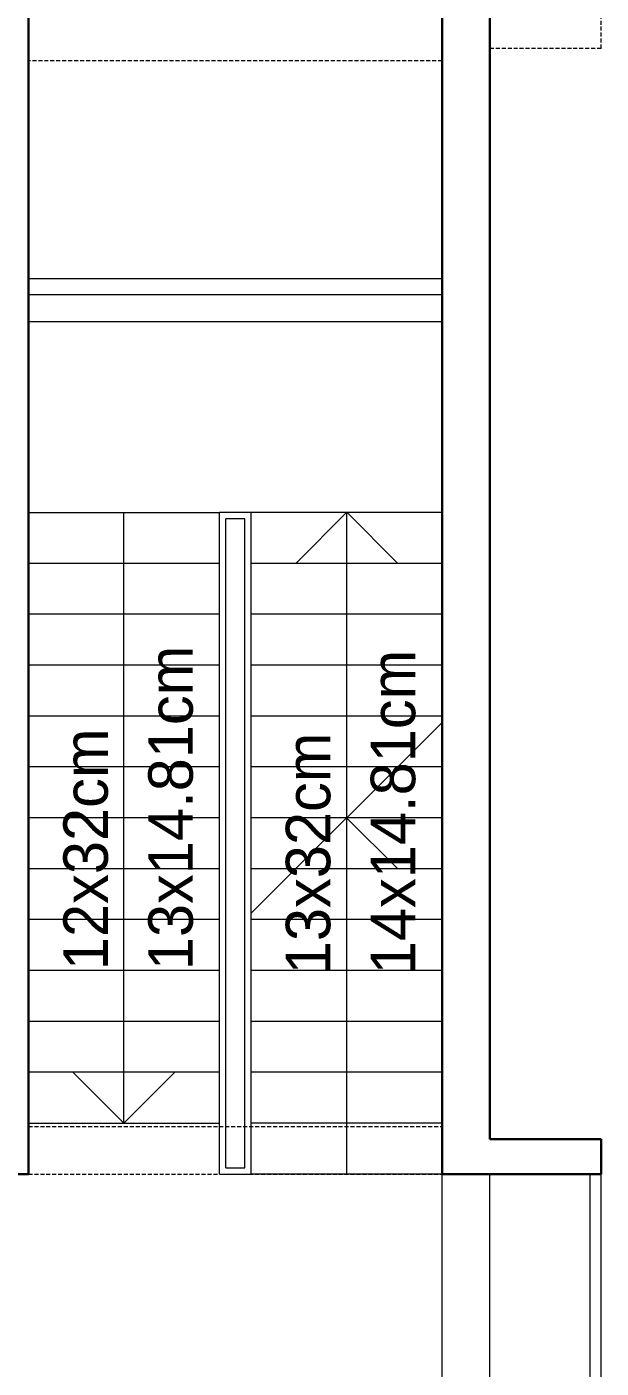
# Model space of a CAD drawing. Header units: inches. Extents: x 11 to 1053, y 2 to 902.
# Drawn here: x 959.4 to 995.5, y 651.6 to 735.9 of the extents above; entities that cross this region are included whole.
import ezdxf

# ---------------------------------------------------------------- set-up
doc = ezdxf.new("R2010")
doc.units = ezdxf.units.IN
doc.header["$MEASUREMENT"] = 0
doc.linetypes.add('DASHED', pattern=[0.75, 0.5, -0.25])
doc.linetypes.add('DASHED2', pattern=[0.375, 0.25, -0.125])
for name, color, linetype, lineweight in [('A-CRTKANO', 5, 'DASHED2', 0), ('A-GREDE', 5, 'DASHED2', 0), ('STOLARIJA', 5, 'Continuous', 0), ('STUBE', 5, 'Continuous', 0), ('ZID', 5, 'Continuous', 30)]:
    doc.layers.add(name, color=color, linetype=linetype, lineweight=lineweight)
doc.styles.add('KOTE', font='stylu.ttf')

msp = doc.modelspace()

# ---------------------------------------------------------------- linework, layer by layer
at = {"layer": 'A-CRTKANO', "linetype": 'DASHED', "ltscale": 0.5}
for q in [(995.53, 902.067, 50), (988.53, 734.576, 50)]:
    msp.add_line((995.53, 734.576, 50), q, dxfattribs=at)
msp.add_arc((382.215, 1860.185, 50), 1137.577, 269.940308, 302.625219, dxfattribs=at)
at = {"layer": 'A-GREDE'}
for p, q in [((985.53, 733.809, 50), (959.53, 733.809, 50)), ((959.53, 666.809, 50), (985.53, 666.809, 50)), ((959.53, 663.809, 50), (985.53, 663.809, 50))]:
    msp.add_line(p, q, dxfattribs=at)
msp.add_arc((382.215, 1860.185, 50), 1139.777, 269.940308, 302.423339, dxfattribs=at)
at = {"layer": 'STOLARIJA'}
for p, q in [((959.53, 720.109, 50), (985.53, 720.109, 50)), ((959.53, 719.109, 50), (985.53, 719.109, 50)), ((985.53, 166.009, 50), (985.53, 663.809, 50)), ((988.53, 166.009, 50), (988.53, 663.809, 50)), ((994.83, 166.009, 50), (994.83, 663.809, 50)), ((995.53, 166.009, 50), (995.53, 663.809, 50))]:
    msp.add_line(p, q, dxfattribs=at)
at = {"layer": 'STUBE'}
for p, q in [((959.53, 717.409, 50), (985.53, 717.409, 50)), ((959.53, 705.409, 50), (971.53, 705.409, 50)), ((965.53, 667.009, 50), (965.53, 705.409, 50)), ((971.53, 663.809, 50), (971.53, 705.409, 50)), ((985.53, 705.409, 50), (971.53, 705.409, 50)), ((973.53, 663.809, 50), (973.53, 705.409, 50)), ((979.542, 705.421, 50), (976.33, 702.209, 50)), ((979.53, 705.409, 50), (979.53, 663.809, 50)), ((979.542, 705.421, 50), (982.755, 702.209, 50)), ((971.93, 664.209, 50), (971.93, 705.009, 50)), ((973.13, 705.009, 50), (971.93, 705.009, 50)), ((973.13, 664.209, 50), (973.13, 705.009, 50)), ((971.53, 702.209, 50), (959.53, 702.209, 50)), ((985.53, 702.209, 50), (973.53, 702.209, 50)), ((971.53, 699.009, 50), (959.53, 699.009, 50)), ((985.53, 699.009, 50), (973.53, 699.009, 50)), ((971.53, 695.809, 50), (959.53, 695.809, 50)), ((985.53, 695.809, 50), (973.53, 695.809, 50)), ((971.53, 692.609, 50), (959.53, 692.609, 50)), ((985.53, 692.609, 50), (973.53, 692.609, 50)), ((985.53, 692.209, 50), (973.53, 680.209, 50)), ((971.53, 689.409, 50), (959.53, 689.409, 50)), ((985.53, 689.409, 50), (973.53, 689.409, 50)), ((971.53, 686.209, 50), (959.53, 686.209, 50)), ((985.53, 686.209, 50), (973.53, 686.209, 50)), ((979.53, 686.209, 50), (982.742, 682.996, 50)), ((971.53, 683.009, 50), (959.53, 683.009, 50)), ((985.53, 683.009, 50), (973.53, 683.009, 50)), ((971.53, 679.809, 50), (959.53, 679.809, 50)), ((985.53, 679.809, 50), (973.53, 679.809, 50)), ((971.53, 676.609, 50), (959.53, 676.609, 50)), ((985.53, 676.609, 50), (973.53, 676.609, 50)), ((971.53, 673.409, 50), (959.53, 673.409, 50)), ((985.53, 673.409, 50), (973.53, 673.409, 50)), ((971.53, 670.209, 50), (959.53, 670.209, 50)), ((965.53, 667.009, 50), (962.33, 670.209, 50)), ((965.53, 667.009, 50), (968.73, 670.209, 50)), ((985.53, 670.209, 50), (973.53, 670.209, 50)), ((959.53, 667.009, 50), (971.53, 667.009, 50)), ((985.53, 667.009, 50), (973.53, 667.009, 50)), ((971.53, 663.809, 50), (973.53, 663.809, 50)), ((971.93, 664.209, 50), (973.13, 664.209, 50)), ((985.53, 663.809, 50), (973.53, 663.809, 50))]:
    msp.add_line(p, q, dxfattribs=at)
at = {"layer": 'ZID'}
for p, q in [((959.53, 663.809, 50), (959.53, 756.809, 50)), ((985.53, 663.809, 50), (985.53, 736.809, 50)), ((988.53, 666.009, 50), (988.53, 736.809, 50)), ((995.53, 666.009, 50), (988.53, 666.009, 50)), ((995.53, 663.809, 50), (995.53, 666.009, 50)), ((941.53, 663.809, 50), (959.53, 663.809, 50)), ((995.53, 663.809, 50), (985.53, 663.809, 50))]:
    msp.add_line(p, q, dxfattribs=at)

# ---------------------------------------------------------------- texts
at = {"layer": 'STUBE', "style": 'KOTE'}
for s, p in [('13x14.81cm', (969.863, 676.633, 50)), ('14x14.81cm', (983.844, 676.376, 50)), ('12x32cm', (964.524, 676.633, 50)), ('13x32cm', (978.505, 676.376, 50))]:
    msp.add_text(s, height=2.8, rotation=90, dxfattribs=at).set_placement(p)

doc.saveas('drawing.dxf')
